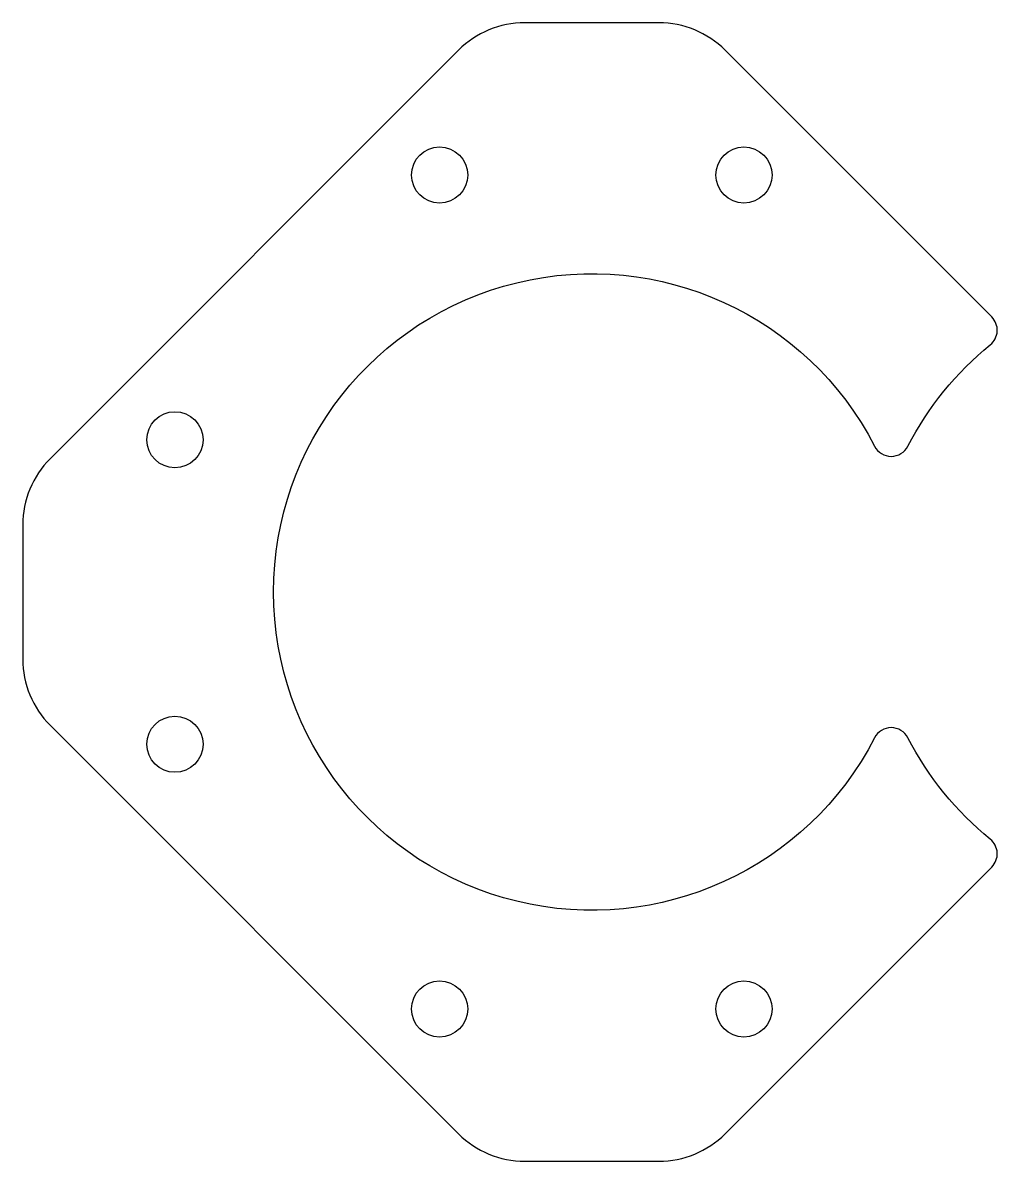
# Model space of a CAD drawing. Header units: millimetres. Extents: x -30.4 to 21.7, y -30.4 to 30.4.
import ezdxf

# ---------------------------------------------------------------- set-up
doc = ezdxf.new("R2010")
doc.units = ezdxf.units.MM

msp = doc.modelspace()

# ---------------------------------------------------------------- linework, layer by layer
msp.add_lwpolyline([(21.372, -14.69, 0.445079), (21.295, -13.206, -0.103805), (16.889, -7.788, 0.609612), (15.111, -7.788, -4.123106), (15.111, 7.788, 0.609612), (16.889, 7.788, -0.103805), (21.295, 13.206, 0.445079), (21.372, 14.69), (7.121, 28.941, 0.198912), (3.586, 30.406), (-3.586, 30.406, 0.198912), (-7.121, 28.941), (-28.941, 7.121, 0.198912), (-30.406, 3.586), (-30.406, -3.586, 0.198912), (-28.941, -7.121), (-7.121, -28.941, 0.198912), (-3.586, -30.406), (3.586, -30.406, 0.198912), (7.121, -28.941)], format="xyb", close=True)
for centre in [(-8.132, 22.274), (8.132, 22.274), (-22.274, 8.132), (-22.274, -8.132), (-8.132, -22.274), (8.132, -22.274)]:
    msp.add_circle(centre, 1.5)

doc.saveas('drawing.dxf')
